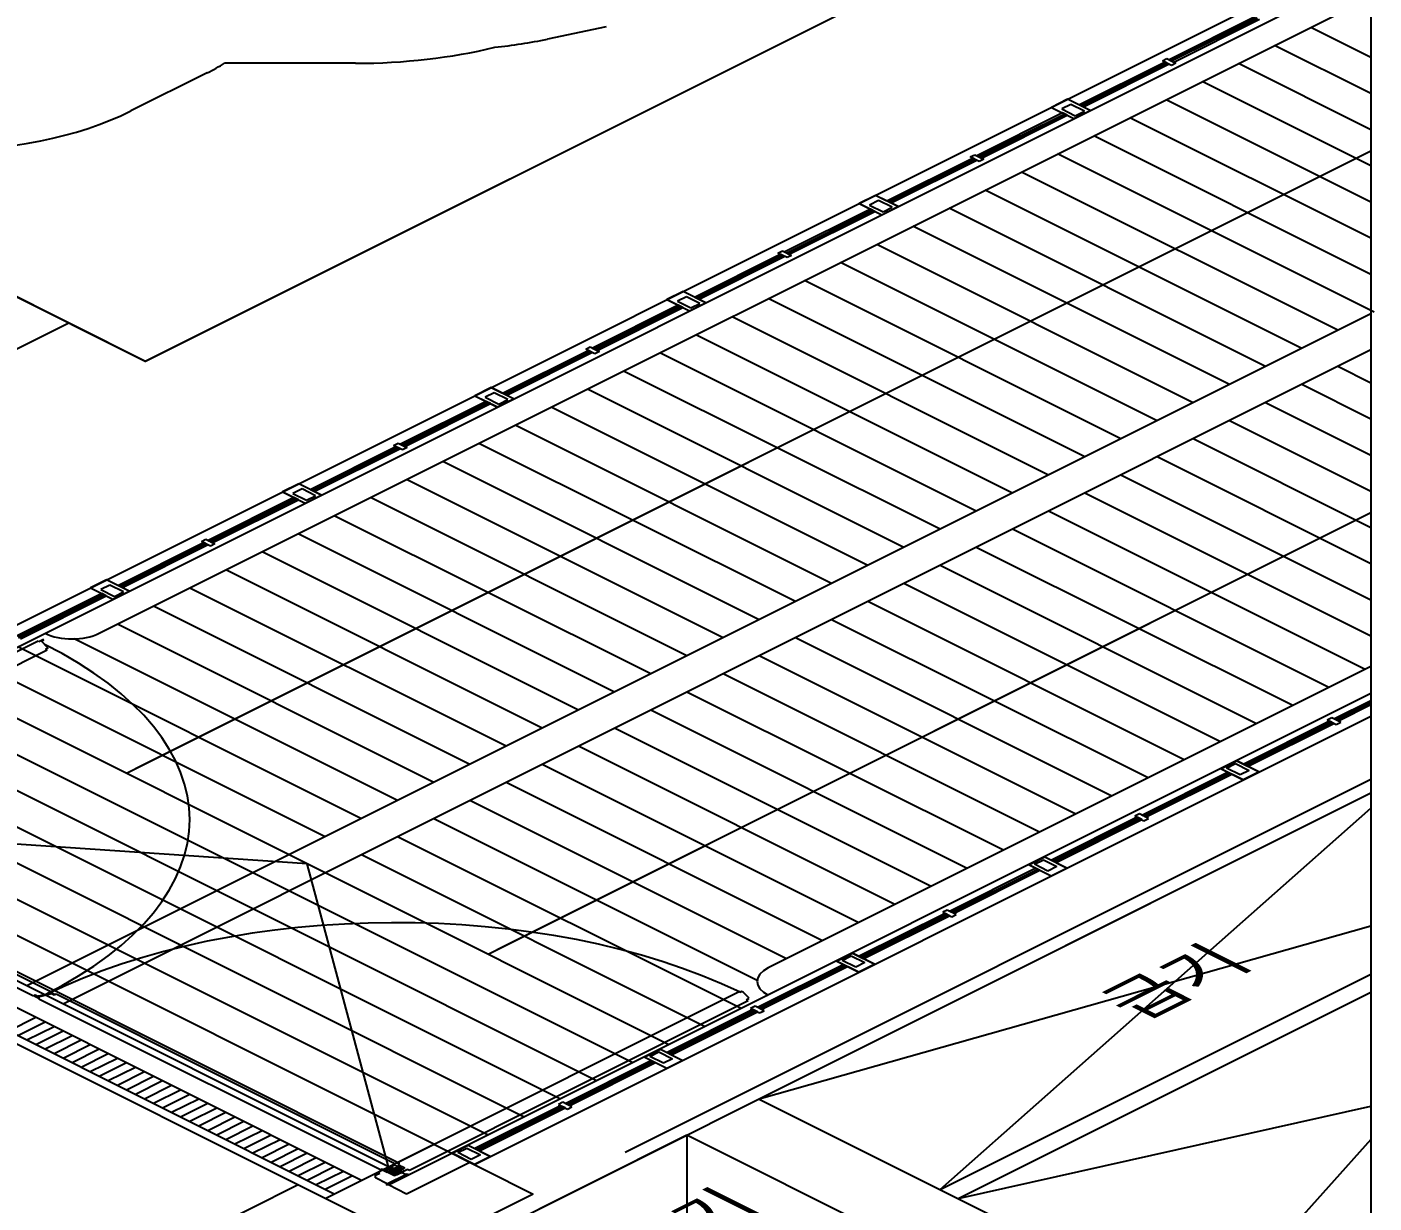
# Model space of a CAD drawing. Header units: millimetres. Extents: x 29838256 to 30236675, y -914750 to -833241.
# Drawn here: x 29969339 to 29979876, y -849121 to -839924 of the extents above; entities that cross this region are included whole.
import ezdxf
from ezdxf.enums import TextEntityAlignment as Align

# ---------------------------------------------------------------- set-up
doc = ezdxf.new("R2010")
doc.units = ezdxf.units.MM
doc.header["$LTSCALE"] = 600
doc.header["$MEASUREMENT"] = 0
doc.linetypes.add('CENTER', pattern=[2, 1.25, -0.25, 0.25, -0.25])
doc.linetypes.add('HIDDEN', pattern=[2, 1, -1])
doc.layers.add('e-plan', color=9, linetype='CONTINUOUS')
doc.layers.add('e-text-box', color=7, linetype='CONTINUOUS')
doc.styles.add('돋움', font='Dotum.TTF')

msp = doc.modelspace()

# ---------------------------------------------------------------- linework, layer by layer
at = {"layer": 'e-plan', "extrusion": (0, -0.866025, 0.5)}
for p, q in [((29979851.8, -837746.7, 36788.8), (29970263.9, -842540.6, 28485.4)), ((29979851.8, -837746.7, 36788.8), (29970266.2, -842539.4, 28487.5)), ((29970263.9, -842540.6, 28485.4), (29962370.1, -838593.7, 35321.7)), ((29970266.2, -842539.4, 28487.5), (29962372.4, -838592.5, 35323.8)), ((29966828.1, -845814.6, 22814.7), (29979851.8, -839302.8, 34093.5)), ((29967004.9, -845903.1, 22661.5), (29979851.8, -839479.6, 33787.3)), ((29969904.6, -844665.4, 24805.2), (29979851.8, -839691.8, 33419.8)), ((29978944.1, -839845.1, 33154.3), (29978273.7, -840180.3, 32573.7)), ((29973869.8, -839923.9, 33017.7), (29973409.6, -840019.2, 32852.7)), ((29978960, -839853, 33140.5), (29978289.6, -840188.2, 32559.9)), ((29978293.1, -840190, 32556.8), (29978963.5, -839854.8, 33137.4)), ((29978309, -840198, 32543.1), (29978979.4, -839862.8, 33123.6)), ((29979851.8, -840162.2, 32604.9), (29979381.4, -839927, 33012.4)), ((29979851.8, -840445.1, 32115), (29979098.5, -840068.4, 32767.4)), ((29971910.1, -840207.8, 32526), (29970884.6, -840207.8, 32525.9)), ((29977567.9, -840533.2, 31962.5), (29978238.3, -840198, 32543.1)), ((29977583.8, -840541.1, 31948.7), (29978254.2, -840205.9, 32529.3)), ((29978257.8, -840207.7, 32526.2), (29977587.4, -840542.9, 31945.6)), ((29978273.7, -840215.6, 32512.4), (29977603.3, -840550.8, 31931.9)), ((29978220.6, -840189.1, 32558.4), (29978256, -840171.4, 32589)), ((29978291.3, -840224.5, 32497.1), (29978220.6, -840189.1, 32558.4)), ((29978238.3, -840198, 32543.1), (29978273.7, -840215.6, 32512.4)), ((29978254.2, -840205.9, 32529.3), (29978257.8, -840207.7, 32526.2)), ((29978256, -840171.4, 32589), (29978326.7, -840206.8, 32527.7)), ((29978273.7, -840180.3, 32573.7), (29978309, -840198, 32543.1)), ((29978289.6, -840188.2, 32559.9), (29978293.1, -840190, 32556.8)), ((29978326.7, -840206.8, 32527.7), (29978291.3, -840224.5, 32497.1)), ((29979851.8, -840728, 31625), (29978815.6, -840209.9, 32522.4)), ((29970748.4, -840282.7, 32396.2), (29970152.2, -840580.8, 31879.9)), ((29979851.8, -841010.9, 31135), (29978532.7, -840351.3, 32277.4)), ((29977479.5, -840489, 32039), (29977352.2, -840552.6, 31928.8)), ((29977352.2, -840552.6, 31928.8), (29977529, -840641, 31775.7)), ((29977479.5, -840489.8, 32037.6), (29977353.9, -840552.6, 31928.8)), ((29977353.9, -840552.6, 31928.8), (29977529, -840640.2, 31777.1)), ((29977504.3, -840529.6, 31968.6), (29977433.5, -840565, 31907.4)), ((29977433.5, -840565, 31907.4), (29977539.6, -840618, 31815.5)), ((29977656.3, -840577.4, 31885.9), (29977479.5, -840489, 32039)), ((29977654.6, -840577.4, 31885.9), (29977479.5, -840489.8, 32037.6)), ((29977610.4, -840582.7, 31876.7), (29977504.3, -840529.6, 31968.6)), ((29977529, -840640.2, 31777.1), (29977654.6, -840577.4, 31885.9)), ((29977529, -840641, 31775.7), (29977656.3, -840577.4, 31885.9)), ((29977539.6, -840618, 31815.5), (29977610.4, -840582.7, 31876.7)), ((29977603.3, -840550.8, 31931.9), (29977567.9, -840533.2, 31962.5)), ((29977587.4, -840542.9, 31945.6), (29977583.8, -840541.1, 31948.7)), ((29979851.8, -841293.8, 30645), (29978249.8, -840492.8, 32032.4)), ((29977440.6, -840596.8, 31852.2), (29976770.2, -840932, 31271.7)), ((29977456.5, -840604.8, 31838.5), (29976786.1, -840940, 31257.9)), ((29976789.7, -840941.7, 31254.8), (29977460.1, -840606.5, 31835.4)), ((29976805.6, -840949.7, 31241), (29977476, -840614.5, 31821.6)), ((29977476, -840614.5, 31821.6), (29977440.6, -840596.8, 31852.2)), ((29977460.1, -840606.5, 31835.4), (29977456.5, -840604.8, 31838.5)), ((29979851.8, -841576.7, 30155.1), (29977966.9, -840634.2, 31787.4)), ((29979851.8, -841859.6, 29665.1), (29977684, -840775.7, 31542.4)), ((29979851.8, -840894.1, 31337.4), (29970116.7, -845761.6, 22906.5)), ((29979851.8, -840894.1, 31337.4), (29970187.4, -845726.2, 22967.8)), ((29976064.5, -841284.9, 30660.5), (29976734.9, -840949.7, 31241)), ((29976080.4, -841292.8, 30646.7), (29976750.8, -840957.6, 31227.3)), ((29976754.3, -840959.4, 31224.2), (29976083.9, -841294.6, 30643.6)), ((29976770.2, -840967.4, 31210.4), (29976099.8, -841302.6, 30629.8)), ((29976717.2, -840940.8, 31256.4), (29976752.5, -840923.2, 31287)), ((29976787.9, -840976.2, 31195.1), (29976717.2, -840940.8, 31256.4)), ((29976734.9, -840949.7, 31241), (29976770.2, -840967.4, 31210.4)), ((29976750.8, -840957.6, 31227.3), (29976754.3, -840959.4, 31224.2)), ((29976752.5, -840923.2, 31287), (29976823.3, -840958.5, 31225.7)), ((29976770.2, -840932, 31271.7), (29976805.6, -840949.7, 31241)), ((29976786.1, -840940, 31257.9), (29976789.7, -840941.7, 31254.8)), ((29976823.3, -840958.5, 31225.7), (29976787.9, -840976.2, 31195.1)), ((29979876.4, -842154.8, 29153.8), (29977401.1, -840917.1, 31297.4)), ((29979593.5, -842296.2, 28908.8), (29977118.2, -841058.6, 31052.5)), ((29979310.6, -842437.6, 28663.8), (29976835.4, -841200, 30807.5)), ((29975976.1, -841240.7, 30737), (29975848.8, -841304.3, 30626.8)), ((29975848.8, -841304.3, 30626.8), (29976025.6, -841392.7, 30473.7)), ((29975976.1, -841241.5, 30735.6), (29975850.5, -841304.3, 30626.8)), ((29975850.5, -841304.3, 30626.8), (29976025.6, -841391.9, 30475.1)), ((29976000.8, -841281.3, 30666.6), (29975930.1, -841316.7, 30605.3)), ((29975930.1, -841316.7, 30605.3), (29976036.2, -841369.7, 30513.5)), ((29976152.9, -841329.1, 30583.9), (29975976.1, -841240.7, 30737)), ((29976151.2, -841329.1, 30583.9), (29975976.1, -841241.5, 30735.6)), ((29976106.9, -841334.4, 30574.7), (29976000.8, -841281.3, 30666.6)), ((29976099.8, -841302.6, 30629.8), (29976064.5, -841284.9, 30660.5)), ((29976083.9, -841294.6, 30643.6), (29976080.4, -841292.8, 30646.7)), ((29975937.2, -841348.5, 30550.2), (29975266.8, -841683.7, 29969.6)), ((29975953.1, -841356.5, 30536.4), (29975282.7, -841691.7, 29955.9)), ((29975286.2, -841693.4, 29952.8), (29975956.6, -841358.2, 30533.4)), ((29975302.1, -841701.4, 29939), (29975972.5, -841366.2, 30519.6)), ((29975972.5, -841366.2, 30519.6), (29975937.2, -841348.5, 30550.2)), ((29975956.6, -841358.2, 30533.4), (29975953.1, -841356.5, 30536.4)), ((29976025.6, -841391.9, 30475.1), (29976151.2, -841329.1, 30583.9)), ((29976025.6, -841392.7, 30473.7), (29976152.9, -841329.1, 30583.9)), ((29976036.2, -841369.7, 30513.5), (29976106.9, -841334.4, 30574.7)), ((29979027.8, -842579.1, 28418.8), (29976552.5, -841341.5, 30562.5)), ((29978744.9, -842720.5, 28173.8), (29976269.6, -841482.9, 30317.5)), ((29978462, -842862, 27928.8), (29975986.7, -841624.3, 30072.5)), ((29974561, -842036.6, 29358.4), (29975231.4, -841701.4, 29939)), ((29974576.9, -842044.6, 29344.7), (29975247.3, -841709.4, 29925.2)), ((29975250.9, -841711.1, 29922.2), (29974580.5, -842046.3, 29341.6)), ((29975266.8, -841719.1, 29908.4), (29974596.4, -842054.3, 29327.8)), ((29975213.7, -841692.6, 29954.3), (29975249.1, -841674.9, 29985)), ((29975284.5, -841727.9, 29893.1), (29975213.7, -841692.6, 29954.3)), ((29975231.4, -841701.4, 29939), (29975266.8, -841719.1, 29908.4)), ((29975247.3, -841709.4, 29925.2), (29975250.9, -841711.1, 29922.2)), ((29975249.1, -841674.9, 29985), (29975319.8, -841710.2, 29923.7)), ((29975266.8, -841683.7, 29969.6), (29975302.1, -841701.4, 29939)), ((29975282.7, -841691.7, 29955.9), (29975286.2, -841693.4, 29952.8)), ((29975319.8, -841710.2, 29923.7), (29975284.5, -841727.9, 29893.1)), ((29978179.1, -843003.4, 27683.8), (29975703.8, -841765.8, 29827.5)), ((29977896.2, -843144.9, 27438.9), (29975420.9, -841907.2, 29582.5)), ((29974472.6, -841992.4, 29435), (29974345.3, -842056, 29324.8)), ((29974345.3, -842056, 29324.8), (29974522.1, -842144.4, 29171.6)), ((29974472.6, -841993.2, 29433.5), (29974347, -842056, 29324.8)), ((29974347, -842056, 29324.8), (29974522.1, -842143.6, 29173.1)), ((29974497.4, -842033.1, 29364.6), (29974426.7, -842068.4, 29303.3)), ((29974649.4, -842080.8, 29281.9), (29974472.6, -841992.4, 29435)), ((29974647.7, -842080.8, 29281.9), (29974472.6, -841993.2, 29433.5)), ((29974603.5, -842086.1, 29272.7), (29974497.4, -842033.1, 29364.6)), ((29974596.4, -842054.3, 29327.8), (29974561, -842036.6, 29358.4)), ((29974580.5, -842046.3, 29341.6), (29974576.9, -842044.6, 29344.7)), ((29977613.3, -843286.3, 27193.9), (29975138, -842048.7, 29337.5)), ((29979851.8, -842167.1, 29132.5), (29969338.8, -847423.6, 20027.9)), ((29974433.7, -842100.2, 29248.2), (29973763.3, -842435.4, 28667.6)), ((29974449.6, -842108.2, 29234.4), (29973779.3, -842443.4, 28653.8)), ((29973782.8, -842445.2, 28650.8), (29974453.2, -842110, 29231.4)), ((29973798.7, -842453.1, 28637), (29974469.1, -842117.9, 29217.6)), ((29974426.7, -842068.4, 29303.3), (29974532.7, -842121.5, 29211.5)), ((29974469.1, -842117.9, 29217.6), (29974433.7, -842100.2, 29248.2)), ((29974453.2, -842110, 29231.4), (29974449.6, -842108.2, 29234.4)), ((29974522.1, -842143.6, 29173.1), (29974647.7, -842080.8, 29281.9)), ((29974522.1, -842144.4, 29171.6), (29974649.4, -842080.8, 29281.9)), ((29974532.7, -842121.5, 29211.5), (29974603.5, -842086.1, 29272.7)), ((29969665.4, -842239, 29007.9), (29960301.7, -846920.8, 20898.7)), ((29977330.4, -843427.8, 26948.9), (29974855.1, -842190.1, 29092.5)), ((29977047.5, -843569.2, 26703.9), (29974572.2, -842331.6, 28847.5)), ((29979851.8, -842450, 28642.5), (29969621.7, -847565, 19782.9)), ((29973057.6, -842788.3, 28056.4), (29973728, -842453.1, 28637)), ((29973073.5, -842796.3, 28042.6), (29973743.9, -842461.1, 28623.2)), ((29973747.4, -842462.8, 28620.2), (29973077, -842798, 28039.6)), ((29973763.3, -842470.8, 28606.4), (29973093, -842806, 28025.8)), ((29973710.3, -842444.3, 28652.3), (29973745.7, -842426.6, 28682.9)), ((29973781, -842479.6, 28591.1), (29973710.3, -842444.3, 28652.3)), ((29973728, -842453.1, 28637), (29973763.3, -842470.8, 28606.4)), ((29973743.9, -842461.1, 28623.2), (29973747.4, -842462.8, 28620.2)), ((29973745.7, -842426.6, 28682.9), (29973816.4, -842462, 28621.7)), ((29973763.3, -842435.4, 28667.6), (29973798.7, -842453.1, 28637)), ((29973779.3, -842443.4, 28653.8), (29973782.8, -842445.2, 28650.8)), ((29973816.4, -842462, 28621.7), (29973781, -842479.6, 28591.1)), ((29976764.6, -843710.7, 26458.9), (29974289.3, -842473, 28602.6)), ((29979851.8, -842708.2, 28195.1), (29979593.5, -842579.1, 28418.8)), ((29976481.7, -843852.1, 26213.9), (29974006.5, -842614.5, 28357.6)), ((29972969.2, -842744.1, 28133), (29972841.9, -842807.8, 28022.7)), ((29972969.2, -842745, 28131.5), (29972843.6, -842807.8, 28022.7)), ((29972993.9, -842784.8, 28062.6), (29972923.2, -842820.1, 28001.3)), ((29973146, -842832.5, 27979.9), (29972969.2, -842744.1, 28133)), ((29973144.3, -842832.5, 27979.9), (29972969.2, -842745, 28131.5)), ((29973100, -842837.8, 27970.7), (29972993.9, -842784.8, 28062.6)), ((29973093, -842806, 28025.8), (29973057.6, -842788.3, 28056.4)), ((29973077, -842798, 28039.6), (29973073.5, -842796.3, 28042.6)), ((29976198.9, -843993.5, 25968.9), (29973723.6, -842755.9, 28112.6)), ((29979851.8, -842991.1, 27705.2), (29979310.6, -842720.5, 28173.8)), ((29972930.3, -842852, 27946.2), (29972259.9, -843187.2, 27365.6)), ((29972946.2, -842859.9, 27932.4), (29972275.8, -843195.1, 27351.8)), ((29972279.4, -843196.9, 27348.8), (29972949.7, -842861.7, 27929.3)), ((29972295.3, -843204.8, 27335), (29972965.7, -842869.6, 27915.6)), ((29972841.9, -842807.8, 28022.7), (29973018.7, -842896.2, 27869.6)), ((29972843.6, -842807.8, 28022.7), (29973018.7, -842895.3, 27871.1)), ((29972923.2, -842820.1, 28001.3), (29973029.3, -842873.2, 27909.4)), ((29972965.7, -842869.6, 27915.6), (29972930.3, -842852, 27946.2)), ((29972949.7, -842861.7, 27929.3), (29972946.2, -842859.9, 27932.4)), ((29973018.7, -842895.3, 27871.1), (29973144.3, -842832.5, 27979.9)), ((29973018.7, -842896.2, 27869.6), (29973146, -842832.5, 27979.9)), ((29973029.3, -842873.2, 27909.4), (29973100, -842837.8, 27970.7)), ((29975916, -844135, 25723.9), (29973440.7, -842897.3, 27867.6)), ((29979851.8, -843274, 27215.2), (29979027.8, -842862, 27928.8)), ((29979851.8, -843556.9, 26725.2), (29978744.9, -843003.4, 27683.8)), ((29975633.1, -844276.4, 25478.9), (29973157.8, -843038.8, 27622.6)), ((29971554.2, -843540, 26754.4), (29972224.5, -843204.8, 27335)), ((29971570.1, -843548, 26740.6), (29972240.5, -843212.8, 27321.2)), ((29972244, -843214.6, 27318.1), (29971573.6, -843549.8, 26737.6)), ((29972259.9, -843222.5, 27304.4), (29971589.5, -843557.7, 26723.8)), ((29972206.9, -843196, 27350.3), (29972242.2, -843178.3, 27380.9)), ((29972277.6, -843231.4, 27289), (29972206.9, -843196, 27350.3)), ((29972224.5, -843204.8, 27335), (29972259.9, -843222.5, 27304.4)), ((29972240.5, -843212.8, 27321.2), (29972244, -843214.6, 27318.1)), ((29972242.2, -843178.3, 27380.9), (29972312.9, -843213.7, 27319.7)), ((29972259.9, -843187.2, 27365.6), (29972295.3, -843204.8, 27335)), ((29972275.8, -843195.1, 27351.8), (29972279.4, -843196.9, 27348.8)), ((29972312.9, -843213.7, 27319.7), (29972277.6, -843231.4, 27289)), ((29975350.2, -844417.9, 25233.9), (29972874.9, -843180.2, 27377.6)), ((29979851.8, -843839.8, 26235.2), (29978462, -843144.9, 27438.9)), ((29975067.3, -844559.3, 24989), (29972592, -843321.7, 27132.6)), ((29979851.8, -844122.7, 25745.2), (29978179.1, -843286.3, 27193.9)), ((29979851.8, -844405.6, 25255.3), (29977896.2, -843427.8, 26948.9)), ((29971465.7, -843495.8, 26831), (29971338.4, -843559.5, 26720.7)), ((29971465.7, -843496.7, 26829.5), (29971340.1, -843559.5, 26720.7)), ((29971490.5, -843536.5, 26760.5), (29971419.8, -843571.9, 26699.3)), ((29971642.6, -843584.2, 26677.8), (29971465.7, -843495.8, 26831)), ((29971640.9, -843584.2, 26677.8), (29971465.7, -843496.7, 26829.5)), ((29971596.6, -843589.5, 26668.7), (29971490.5, -843536.5, 26760.5)), ((29974784.4, -844700.8, 24744), (29972309.1, -843463.1, 26887.6)), ((29971426.9, -843603.7, 26644.2), (29970756.5, -843938.9, 26063.6)), ((29971442.8, -843611.6, 26630.4), (29970772.4, -843946.8, 26049.8)), ((29970775.9, -843948.6, 26046.7), (29971446.3, -843613.4, 26627.3)), ((29970791.8, -843956.6, 26033), (29971462.2, -843621.4, 26613.5)), ((29971338.4, -843559.5, 26720.7), (29971515.3, -843647.9, 26567.6)), ((29971340.1, -843559.5, 26720.7), (29971515.3, -843647, 26569.1)), ((29971419.8, -843571.9, 26699.3), (29971525.9, -843624.9, 26607.4)), ((29971462.2, -843621.4, 26613.5), (29971426.9, -843603.7, 26644.2)), ((29971446.3, -843613.4, 26627.3), (29971442.8, -843611.6, 26630.4)), ((29971515.3, -843647, 26569.1), (29971640.9, -843584.2, 26677.8)), ((29971515.3, -843647.9, 26567.6), (29971642.6, -843584.2, 26677.8)), ((29971525.9, -843624.9, 26607.4), (29971596.6, -843589.5, 26668.7)), ((29971589.5, -843557.7, 26723.8), (29971554.2, -843540, 26754.4)), ((29971573.6, -843549.8, 26737.6), (29971570.1, -843548, 26740.6)), ((29974501.5, -844842.2, 24499), (29972026.2, -843604.6, 26642.6)), ((29979851.8, -844688.5, 24765.3), (29977613.3, -843569.2, 26703.9)), ((29974218.6, -844983.7, 24254), (29971743.3, -843746, 26397.6)), ((29979851.8, -843723, 26437.6), (29972945.6, -847176.1, 20456.6)), ((29979851.8, -843723, 26437.6), (29973016.3, -847140.7, 20517.9)), ((29979805.7, -844948.3, 24315.2), (29977330.4, -843710.7, 26458.9)), ((29979522.8, -845089.7, 24070.2), (29977047.5, -843852.1, 26213.9)), ((29970050.7, -844291.8, 25452.4), (29970721.1, -843956.6, 26033)), ((29970703.4, -843947.7, 26048.3), (29970738.8, -843930, 26078.9)), ((29970774.1, -843983.1, 25987), (29970703.4, -843947.7, 26048.3)), ((29970721.1, -843956.6, 26033), (29970756.5, -843974.2, 26002.3)), ((29970738.8, -843930, 26078.9), (29970809.5, -843965.4, 26017.7)), ((29970756.5, -843938.9, 26063.6), (29970791.8, -843956.6, 26033)), ((29970772.4, -843946.8, 26049.8), (29970775.9, -843948.6, 26046.7)), ((29973935.7, -845125.1, 24009), (29971460.4, -843887.5, 26152.7)), ((29970066.6, -844299.7, 25438.6), (29970737, -843964.5, 26019.2)), ((29970740.5, -843966.3, 26016.1), (29970070.2, -844301.5, 25435.5)), ((29970756.5, -843974.2, 26002.3), (29970086.1, -844309.4, 25421.8)), ((29970737, -843964.5, 26019.2), (29970740.5, -843966.3, 26016.1)), ((29970809.5, -843965.4, 26017.7), (29970774.1, -843983.1, 25987)), ((29973652.8, -845266.5, 23764), (29971177.6, -844028.9, 25907.7)), ((29979239.9, -845231.2, 23825.3), (29976764.6, -843993.5, 25968.9)), ((29973370, -845408, 23519), (29970894.7, -844170.3, 25662.7)), ((29978957, -845372.6, 23580.3), (29976481.7, -844135, 25723.9)), ((29969962.3, -844247.6, 25528.9), (29969835, -844311.2, 25418.7)), ((29969962.3, -844248.4, 25527.5), (29969836.7, -844311.2, 25418.7)), ((29970139.1, -844336, 25375.8), (29969962.3, -844247.6, 25528.9)), ((29970137.4, -844336, 25375.8), (29969962.3, -844248.4, 25527.5)), ((29969923.4, -844355.4, 25342.1), (29969253, -844690.6, 24761.6)), ((29969939.3, -844363.4, 25328.4), (29969268.9, -844698.6, 24747.8)), ((29969272.5, -844700.3, 24744.7), (29969942.9, -844365.1, 25325.3)), ((29969288.4, -844708.3, 24730.9), (29969958.8, -844373.1, 25311.5)), ((29969835, -844311.2, 25418.7), (29970011.8, -844399.6, 25265.6)), ((29969836.7, -844311.2, 25418.7), (29970011.8, -844398.8, 25267.1)), ((29969987.1, -844288.2, 25458.5), (29969916.3, -844323.6, 25397.3)), ((29969916.3, -844323.6, 25397.3), (29970022.4, -844376.6, 25305.4)), ((29969958.8, -844373.1, 25311.5), (29969923.4, -844355.4, 25342.1)), ((29969942.9, -844365.1, 25325.3), (29969939.3, -844363.4, 25328.4)), ((29970093.1, -844341.3, 25366.6), (29969987.1, -844288.2, 25458.5)), ((29970011.8, -844398.8, 25267.1), (29970137.4, -844336, 25375.8)), ((29970011.8, -844399.6, 25265.6), (29970139.1, -844336, 25375.8)), ((29970022.4, -844376.6, 25305.4), (29970093.1, -844341.3, 25366.6)), ((29970086.1, -844309.4, 25421.8), (29970050.7, -844291.8, 25452.4)), ((29970070.2, -844301.5, 25435.5), (29970066.6, -844299.7, 25438.6)), ((29973087.1, -845549.4, 23274), (29970611.8, -844311.8, 25417.7)), ((29978674.1, -845514.1, 23335.3), (29976198.9, -844276.4, 25478.9)), ((29972804.2, -845690.9, 23029), (29970328.9, -844453.2, 25172.7)), ((29978391.2, -845655.5, 23090.3), (29975916, -844417.9, 25233.9)), ((29978108.4, -845797, 22845.3), (29975633.1, -844559.3, 24989)), ((29972521.3, -845832.3, 22784), (29970046, -844594.7, 24927.7)), ((29969425.4, -844728.2, 24696.5), (29966743.3, -846069.2, 22373.7)), ((29966857.1, -846115.6, 22293.5), (29969496.8, -844795.7, 24579.5)), ((29971955.5, -846115.2, 22294.1), (29969268.1, -844771.5, 24621.5)), ((29969431.6, -844731.3, 24691.1), (29969425.4, -844728.2, 24696.5)), ((29969467.8, -844713.2, 24722.5), (29969431.6, -844731.3, 24691.1)), ((29969450.2, -844726.4, 24699.6), (29969472.2, -844715.4, 24718.7)), ((29969453.7, -844728.2, 24696.5), (29969450.2, -844726.4, 24699.6)), ((29969499.7, -844775.9, 24613.8), (29969453.7, -844728.2, 24696.5)), ((29969472.2, -844715.4, 24718.7), (29969467.8, -844713.2, 24722.5)), ((29969482.7, -844788.6, 24591.8), (29969503.9, -844778, 24610.1)), ((29969496.8, -844795.7, 24579.5), (29969482.7, -844788.6, 24591.8)), ((29969503.9, -844778, 24610.1), (29969499.7, -844775.9, 24613.8)), ((29972238.4, -845973.8, 22539.1), (29969709.1, -844709.1, 24729.5)), ((29977825.5, -845938.4, 22600.3), (29975350.2, -844700.8, 24744)), ((29977542.6, -846079.9, 22355.3), (29975067.3, -844842.2, 24499)), ((29971672.6, -846256.7, 22049.1), (29968985.2, -844912.9, 24376.5)), ((29977259.7, -846221.3, 22110.3), (29974784.4, -844983.7, 24254)), ((29979851.8, -844925.2, 24355.2), (29975138, -847282.1, 20272.9)), ((29974360.1, -847883.3, 19231.7), (29968702.3, -845054.4, 24131.5)), ((29974077.2, -848024.7, 18986.7), (29968419.4, -845195.8, 23886.5)), ((29979851.8, -845137.4, 23987.7), (29972662.7, -848731.9, 17761.8)), ((29976976.8, -846362.7, 21865.3), (29974501.5, -845125.1, 24009)), ((29979562.6, -845335.1, 23645.3), (29979851.8, -845190.4, 23895.8)), ((29979578.5, -845343, 23631.6), (29979851.8, -845206.4, 23868.3)), ((29979851.8, -845209.9, 23862.1), (29979582, -845344.8, 23628.5)), ((29972839.5, -848820.4, 17608.6), (29979851.8, -845314.2, 23681.4)), ((29976693.9, -846504.2, 21620.3), (29974218.6, -845266.5, 23764)), ((29979544.9, -845326.2, 23660.6), (29979509.5, -845343.9, 23630)), ((29979615.6, -845361.6, 23599.4), (29979544.9, -845326.2, 23660.6)), ((29979851.8, -845225.8, 23834.6), (29979597.9, -845352.7, 23614.7)), ((29973794.3, -848166.2, 18741.7), (29968136.5, -845337.3, 23641.5)), ((29976411, -846645.6, 21375.4), (29973935.7, -845408, 23519)), ((29979527.2, -845352.7, 23614.7), (29978856.8, -845687.9, 23034.1)), ((29979543.1, -845360.7, 23600.9), (29978872.7, -845695.9, 23020.4)), ((29978876.3, -845697.7, 23017.3), (29979546.7, -845362.5, 23597.9)), ((29978892.2, -845705.6, 23003.5), (29979562.6, -845370.4, 23584.1)), ((29979509.5, -845343.9, 23630), (29979580.3, -845379.3, 23568.8)), ((29979562.6, -845370.4, 23584.1), (29979527.2, -845352.7, 23614.7)), ((29979546.7, -845362.5, 23597.9), (29979543.1, -845360.7, 23600.9)), ((29979597.9, -845352.7, 23614.7), (29979562.6, -845335.1, 23645.3)), ((29979582, -845344.8, 23628.5), (29979578.5, -845343, 23631.6)), ((29979580.3, -845379.3, 23568.8), (29979615.6, -845361.6, 23599.4)), ((29973511.4, -848307.6, 18496.7), (29967853.6, -845478.7, 23396.5)), ((29973228.5, -848449.1, 18251.7), (29967570.7, -845620.2, 23151.5)), ((29976128.1, -846787.1, 21130.4), (29973652.8, -845549.4, 23274)), ((29975845.2, -846928.5, 20885.4), (29973370, -845690.9, 23029)), ((29978059.1, -846086.8, 22343.3), (29978729.5, -845751.6, 22923.9)), ((29978676.5, -845725.1, 22969.8), (29978803.8, -845661.4, 23080.1)), ((29978853.3, -845813.5, 22816.7), (29978676.5, -845725.1, 22969.8)), ((29978678.2, -845725.1, 22969.8), (29978803.8, -845662.3, 23078.6)), ((29978853.3, -845812.6, 22818.2), (29978678.2, -845725.1, 22969.8)), ((29978722.5, -845719.8, 22979), (29978793.2, -845684.4, 23040.3)), ((29978828.5, -845772.8, 22887.1), (29978722.5, -845719.8, 22979)), ((29978729.5, -845751.6, 22923.9), (29978764.9, -845769.3, 22893.3)), ((29978793.2, -845684.4, 23040.3), (29978899.3, -845737.4, 22948.4)), ((29978803.8, -845661.4, 23080.1), (29978980.6, -845749.8, 22927)), ((29978803.8, -845662.3, 23078.6), (29978978.9, -845749.8, 22927)), ((29978899.3, -845737.4, 22948.4), (29978828.5, -845772.8, 22887.1)), ((29978978.9, -845749.8, 22927), (29978853.3, -845812.6, 22818.2)), ((29978980.6, -845749.8, 22927), (29978853.3, -845813.5, 22816.7)), ((29978856.8, -845687.9, 23034.1), (29978892.2, -845705.6, 23003.5)), ((29978872.7, -845695.9, 23020.4), (29978876.3, -845697.7, 23017.3)), ((29972945.6, -848590.5, 18006.7), (29967287.8, -845761.6, 22906.5)), ((29975562.3, -847070, 20640.4), (29973087.1, -845832.3, 22784)), ((29979851.8, -845809.3, 22824), (29974018.8, -848725.8, 17772.5)), ((29978075.1, -846094.7, 22329.5), (29978745.4, -845759.5, 22910.1)), ((29978749, -845761.3, 22907), (29978078.6, -846096.5, 22326.5)), ((29978764.9, -845769.3, 22893.3), (29978094.5, -846104.5, 22312.7)), ((29978745.4, -845759.5, 22910.1), (29978749, -845761.3, 22907)), ((29979851.8, -845915.4, 22640.2), (29971531.2, -850075.7, 15434.4)), ((29979851.8, -845915.4, 22640.2), (29975067.3, -848307.6, 18496.7)), ((29972521.3, -848661.2, 17884.2), (29967146.4, -845973.8, 22539.1)), ((29972521.3, -848661.2, 17884.3), (29967146.4, -845973.8, 22539.1)), ((29975279.5, -847211.4, 20395.4), (29972804.2, -845973.8, 22539.1)), ((29976481.7, -849014.8, 17271.8), (29979851.8, -846033.6, 22435.4)), ((29972167.7, -848838, 17578), (29966792.8, -846150.6, 22232.8)), ((29971531.2, -846468.8, 21681.6), (29966792.8, -846150.6, 22232.8)), ((29966842.3, -846125.8, 22275.7), (29969524.4, -847466.9, 19952.9)), ((29972238.4, -848802.7, 17639.3), (29966863.5, -846115.2, 22294.1)), ((29975050.6, -847379.9, 20103.6), (29972521.3, -846115.2, 22294.1)), ((29978023.8, -846104.5, 22312.7), (29977353.4, -846439.7, 21732.1)), ((29978039.7, -846112.4, 22298.9), (29977369.3, -846447.6, 21718.3)), ((29977372.8, -846449.4, 21715.3), (29978043.2, -846114.2, 22295.9)), ((29977388.8, -846457.3, 21701.5), (29978059.1, -846122.1, 22282.1)), ((29978041.5, -846077.9, 22358.6), (29978006.1, -846095.6, 22328)), ((29978006.1, -846095.6, 22328), (29978076.8, -846131, 22266.8)), ((29978059.1, -846122.1, 22282.1), (29978023.8, -846104.5, 22312.7)), ((29978043.2, -846114.2, 22295.9), (29978039.7, -846112.4, 22298.9)), ((29978112.2, -846113.3, 22297.4), (29978041.5, -846077.9, 22358.6)), ((29978094.5, -846104.5, 22312.7), (29978059.1, -846086.8, 22343.3)), ((29978078.6, -846096.5, 22326.5), (29978075.1, -846094.7, 22329.5)), ((29978076.8, -846131, 22266.8), (29978112.2, -846113.3, 22297.4)), ((29971672.6, -849085.6, 17149.3), (29965873.4, -846185.9, 22171.6)), ((29971955.5, -848944.1, 17394.3), (29966580.6, -846256.7, 22049.1)), ((29969389.3, -847502.6, 19891), (29966749.6, -846182.8, 22177.1)), ((29974925.8, -847600.4, 19721.7), (29972238.4, -846256.7, 22049.1)), ((29971743.3, -849050.2, 17210.5), (29966368.4, -846362.7, 21865.3)), ((29972167.7, -848838, 17578), (29971531.2, -846468.8, 21681.6)), ((29974643, -847741.8, 19476.7), (29971955.5, -846398.1, 21804.1)), ((29977173.1, -846476.8, 21667.8), (29977300.4, -846413.1, 21778.1)), ((29977349.9, -846565.2, 21514.7), (29977173.1, -846476.8, 21667.8)), ((29977174.7, -846476.8, 21667.8), (29977300.4, -846414, 21776.6)), ((29977349.9, -846564.3, 21516.2), (29977174.7, -846476.8, 21667.8)), ((29977219, -846471.5, 21677), (29977289.7, -846436.1, 21738.2)), ((29977325.1, -846524.5, 21585.1), (29977219, -846471.5, 21677)), ((29977289.7, -846436.1, 21738.2), (29977395.8, -846489.2, 21646.4)), ((29977300.4, -846413.1, 21778.1), (29977477.2, -846501.5, 21624.9)), ((29977300.4, -846414, 21776.6), (29977475.5, -846501.5, 21624.9)), ((29977395.8, -846489.2, 21646.4), (29977325.1, -846524.5, 21585.1)), ((29977353.4, -846439.7, 21732.1), (29977388.8, -846457.3, 21701.5)), ((29977369.3, -846447.6, 21718.3), (29977372.8, -846449.4, 21715.3)), ((29976555.7, -846838.5, 21041.3), (29977226.1, -846503.3, 21621.9)), ((29976571.6, -846846.5, 21027.5), (29977242, -846511.3, 21608.1)), ((29977245.5, -846513, 21605), (29976575.2, -846848.2, 21024.5)), ((29977261.5, -846521, 21591.3), (29976591.1, -846856.2, 21010.7)), ((29977226.1, -846503.3, 21621.9), (29977261.5, -846521, 21591.3)), ((29977242, -846511.3, 21608.1), (29977245.5, -846513, 21605)), ((29977475.5, -846501.5, 21624.9), (29977349.9, -846564.3, 21516.2)), ((29977477.2, -846501.5, 21624.9), (29977349.9, -846565.2, 21514.7)), ((29976520.3, -846856.2, 21010.7), (29975850, -847191.4, 20430.1)), ((29976536.3, -846864.1, 20996.9), (29975865.9, -847199.3, 20416.3)), ((29975869.4, -847201.1, 20413.3), (29976539.8, -846865.9, 20993.8)), ((29975885.3, -847209.1, 20399.5), (29976555.7, -846873.9, 20980.1)), ((29976538, -846829.7, 21056.6), (29976502.7, -846847.3, 21026)), ((29976502.7, -846847.3, 21026), (29976573.4, -846882.7, 20964.7)), ((29976555.7, -846873.9, 20980.1), (29976520.3, -846856.2, 21010.7)), ((29976539.8, -846865.9, 20993.8), (29976536.3, -846864.1, 20996.9)), ((29976608.7, -846865, 20995.4), (29976538, -846829.7, 21056.6)), ((29976591.1, -846856.2, 21010.7), (29976555.7, -846838.5, 21041.3)), ((29976575.2, -846848.2, 21024.5), (29976571.6, -846846.5, 21027.5)), ((29976573.4, -846882.7, 20964.7), (29976608.7, -846865, 20995.4)), ((29979851.8, -846955.5, 20838.7), (29975067.3, -848307.6, 18496.7)), ((29975669.6, -847228.5, 20365.8), (29975796.9, -847164.9, 20476)), ((29975671.3, -847228.5, 20365.8), (29975796.9, -847165.7, 20474.6)), ((29975715.6, -847223.2, 20375), (29975786.3, -847187.8, 20436.2)), ((29975821.7, -847276.2, 20283.1), (29975715.6, -847223.2, 20375)), ((29975786.3, -847187.8, 20436.2), (29975892.4, -847240.9, 20344.4)), ((29975796.9, -847164.9, 20476), (29975973.7, -847253.3, 20322.9)), ((29975796.9, -847165.7, 20474.6), (29975972, -847253.3, 20322.9)), ((29975850, -847191.4, 20430.1), (29975885.3, -847209.1, 20399.5)), ((29975865.9, -847199.3, 20416.3), (29975869.4, -847201.1, 20413.3)), ((29975052.3, -847590.2, 19739.3), (29975722.7, -847255, 20319.9)), ((29975068.2, -847598.2, 19725.5), (29975738.6, -847263, 20306.1)), ((29975742.1, -847264.8, 20303), (29975071.7, -847599.9, 19722.4)), ((29975758, -847272.7, 20289.2), (29975087.6, -847607.9, 19708.7)), ((29975846.4, -847316.9, 20212.7), (29975669.6, -847228.5, 20365.8)), ((29975846.4, -847316.1, 20214.1), (29975671.3, -847228.5, 20365.8)), ((29975722.7, -847255, 20319.9), (29975758, -847272.7, 20289.2)), ((29975738.6, -847263, 20306.1), (29975742.1, -847264.8, 20303)), ((29975892.4, -847240.9, 20344.4), (29975821.7, -847276.2, 20283.1)), ((29975972, -847253.3, 20322.9), (29975846.4, -847316.1, 20214.1)), ((29975973.7, -847253.3, 20322.9), (29975846.4, -847316.9, 20212.7)), ((29976481.7, -849014.8, 17271.8), (29979851.8, -847329.8, 20190.3)), ((29969403.5, -847495.5, 19903.3), (29969389.3, -847502.6, 19891)), ((29969406.1, -847500.4, 19894.9), (29969401.7, -847502.6, 19891)), ((29969401.7, -847502.6, 19891), (29969438, -847520.7, 19859.6)), ((29969424.7, -847506.2, 19884.9), (29969403.5, -847495.5, 19903.3)), ((29969428.2, -847511.5, 19875.7), (29969406.1, -847500.4, 19894.9)), ((29969428.9, -847504, 19888.6), (29969424.7, -847506.2, 19884.9)), ((29969436, -847507.6, 19882.4), (29969428.2, -847511.5, 19875.7)), ((29969524.4, -847481, 19928.4), (29969428.9, -847504, 19888.6)), ((29969438, -847520.7, 19859.6), (29969431.8, -847523.8, 19854.3)), ((29969431.8, -847523.8, 19854.3), (29972103.3, -848859.6, 17540.7)), ((29969531.5, -847484.6, 19922.3), (29969436, -847507.6, 19882.4)), ((29969524.4, -847466.9, 19952.9), (29969518.2, -847470, 19947.5)), ((29969518.2, -847470, 19947.5), (29969554.4, -847488.1, 19916.1)), ((29969528, -847479.3, 19931.4), (29969524.4, -847481, 19928.4)), ((29969550, -847490.3, 19912.3), (29969528, -847479.3, 19931.4)), ((29969552.7, -847495.2, 19903.9), (29969531.5, -847484.6, 19922.3)), ((29969554.4, -847488.1, 19916.1), (29969550, -847490.3, 19912.3)), ((29969566.9, -847488.1, 19916.1), (29969552.7, -847495.2, 19903.9)), ((29972217.2, -848813.3, 17620.9), (29969566.9, -847488.1, 19916.1)), ((29974909.2, -847470.1, 19947.4), (29972237.7, -848805.9, 17633.7)), ((29972330.3, -848862.8, 17535.1), (29974980.7, -847537.6, 19830.4)), ((29974915.4, -847473.2, 19942), (29974909.2, -847470.1, 19947.4)), ((29974929.6, -847466.1, 19954.3), (29974915.4, -847473.2, 19942)), ((29974941.8, -847472.2, 19943.7), (29974929.6, -847466.1, 19954.3)), ((29974987.7, -847519.9, 19861), (29974941.8, -847472.2, 19943.7)), ((29974966.5, -847530.5, 19842.6), (29974987.7, -847519.9, 19861)), ((29974980.7, -847537.6, 19830.4), (29974966.5, -847530.5, 19842.6)), ((29976623.2, -849085.6, 17149.3), (29979851.8, -847471.2, 19945.4)), ((29975016.9, -847607.9, 19708.7), (29974346.5, -847943.1, 19128.1)), ((29975032.8, -847615.9, 19694.9), (29974362.4, -847951.1, 19114.3)), ((29974366, -847952.8, 19111.2), (29975036.3, -847617.6, 19691.8)), ((29974381.9, -847960.8, 19097.5), (29975052.3, -847625.6, 19678)), ((29975034.6, -847581.4, 19754.6), (29974999.2, -847599.1, 19724)), ((29974999.2, -847599.1, 19724), (29975069.9, -847634.4, 19662.7)), ((29975052.3, -847625.6, 19678), (29975016.9, -847607.9, 19708.7)), ((29975036.3, -847617.6, 19691.8), (29975032.8, -847615.9, 19694.9)), ((29975105.3, -847616.7, 19693.3), (29975034.6, -847581.4, 19754.6)), ((29975087.6, -847607.9, 19708.7), (29975052.3, -847590.2, 19739.3)), ((29975071.7, -847599.9, 19722.4), (29975068.2, -847598.2, 19725.5)), ((29975069.9, -847634.4, 19662.7), (29975105.3, -847616.7, 19693.3)), ((29969409.5, -847671.1, 19599.2), (29969197.3, -847777.2, 19415.4)), ((29969480.2, -847706.5, 19537.9), (29969268, -847812.6, 19354.2)), ((29969550.9, -847741.8, 19476.7), (29969338.8, -847847.9, 19292.9)), ((29969621.7, -847777.2, 19415.4), (29969409.5, -847883.3, 19231.7)), ((29969692.4, -847812.6, 19354.2), (29969480.2, -847918.6, 19170.4)), ((29969763.1, -847847.9, 19292.9), (29969550.9, -847954, 19109.2)), ((29969833.8, -847883.3, 19231.7), (29969621.7, -847989.4, 19048)), ((29969904.6, -847918.6, 19170.4), (29969692.4, -848024.7, 18986.7)), ((29969975.3, -847954, 19109.2), (29969763.1, -848060.1, 18925.5)), ((29974166.2, -847980.2, 19063.8), (29974293.5, -847916.6, 19174)), ((29974167.9, -847980.2, 19063.8), (29974293.5, -847917.4, 19172.5)), ((29974212.1, -847974.9, 19073), (29974282.9, -847939.6, 19134.2)), ((29974282.9, -847939.6, 19134.2), (29974388.9, -847992.6, 19042.3)), ((29974293.5, -847916.6, 19174), (29974470.3, -848005, 19020.9)), ((29974293.5, -847917.4, 19172.5), (29974468.6, -848005, 19020.9)), ((29974346.5, -847943.1, 19128.1), (29974381.9, -847960.8, 19097.5)), ((29974362.4, -847951.1, 19114.3), (29974366, -847952.8, 19111.2)), ((29970046, -847989.4, 19048), (29969833.8, -848095.4, 18864.2)), ((29970116.7, -848024.7, 18986.7), (29969904.6, -848130.8, 18803)), ((29970187.4, -848060.1, 18925.5), (29969975.3, -848166.2, 18741.7)), ((29973548.8, -848341.9, 18437.3), (29974219.2, -848006.7, 19017.8)), ((29973564.7, -848349.9, 18423.5), (29974235.1, -848014.7, 19004.1)), ((29974238.7, -848016.5, 19001), (29973568.3, -848351.7, 18420.4)), ((29974254.6, -848024.4, 18987.2), (29973584.2, -848359.6, 18406.6)), ((29974343, -848068.6, 18910.7), (29974166.2, -847980.2, 19063.8)), ((29974343, -848067.8, 18912.1), (29974167.9, -847980.2, 19063.8)), ((29974318.2, -848028, 18981.1), (29974212.1, -847974.9, 19073)), ((29974219.2, -848006.7, 19017.8), (29974254.6, -848024.4, 18987.2)), ((29974235.1, -848014.7, 19004.1), (29974238.7, -848016.5, 19001)), ((29974388.9, -847992.6, 19042.3), (29974318.2, -848028, 18981.1)), ((29974468.6, -848005, 19020.9), (29974343, -848067.8, 18912.1)), ((29974470.3, -848005, 19020.9), (29974343, -848068.6, 18910.7)), ((29970258.2, -848095.4, 18864.2), (29970046, -848201.5, 18680.5)), ((29970328.9, -848130.8, 18803), (29970116.7, -848236.9, 18619.2)), ((29970399.6, -848166.2, 18741.7), (29970187.4, -848272.3, 18558)), ((29970470.3, -848201.5, 18680.5), (29970258.2, -848307.6, 18496.7)), ((29970541.1, -848236.9, 18619.2), (29970328.9, -848343, 18435.5)), ((29970611.8, -848272.3, 18558), (29970399.6, -848378.3, 18374.2)), ((29970682.5, -848307.6, 18496.7), (29970470.3, -848413.7, 18313)), ((29970753.2, -848343, 18435.5), (29970541.1, -848449.1, 18251.7)), ((29970823.9, -848378.3, 18374.2), (29970611.8, -848484.4, 18190.5)), ((29973513.5, -848359.6, 18406.6), (29972843.1, -848694.8, 17826.1)), ((29973529.4, -848367.6, 18392.9), (29972859, -848702.8, 17812.3)), ((29972862.5, -848704.5, 17809.2), (29973532.9, -848369.3, 18389.8)), ((29972878.4, -848712.5, 17795.4), (29973548.8, -848377.3, 18376)), ((29973531.1, -848333.1, 18452.6), (29973495.8, -848350.8, 18422)), ((29973495.8, -848350.8, 18422), (29973566.5, -848386.1, 18360.7)), ((29973548.8, -848377.3, 18376), (29973513.5, -848359.6, 18406.6)), ((29973532.9, -848369.3, 18389.8), (29973529.4, -848367.6, 18392.9)), ((29973601.9, -848368.5, 18391.3), (29973531.1, -848333.1, 18452.6)), ((29973584.2, -848359.6, 18406.6), (29973548.8, -848341.9, 18437.3)), ((29973568.3, -848351.7, 18420.4), (29973564.7, -848349.9, 18423.5)), ((29973566.5, -848386.1, 18360.7), (29973601.9, -848368.5, 18391.3)), ((29975067.3, -848307.6, 18496.7), (29979841.1, -850694.5, 14362.5)), ((29976623.2, -849085.6, 17149.3), (29979851.8, -848363.6, 18399.8)), ((29970894.7, -848413.7, 18313), (29970682.5, -848519.8, 18129.2)), ((29970965.4, -848449.1, 18251.7), (29970753.2, -848555.1, 18068)), ((29971036.1, -848484.4, 18190.5), (29970823.9, -848590.5, 18006.7)), ((29971106.8, -848519.8, 18129.2), (29970894.7, -848625.9, 17945.5)), ((29971177.6, -848555.1, 18068), (29970965.4, -848661.2, 17884.2)), ((29971248.3, -848590.5, 18006.7), (29971036.1, -848696.6, 17823)), ((29974501.5, -848590.5, 18006.7), (29971531.2, -850075.7, 15434.4)), ((29974501.5, -848590.5, 18006.7), (29974501.5, -850004.9, 15556.9)), ((29979275.3, -850977.4, 13872.5), (29974501.5, -848590.5, 18006.7)), ((29971319, -848625.9, 17945.5), (29971106.8, -848731.9, 17761.8)), ((29971389.7, -848661.2, 17884.2), (29971177.6, -848767.3, 17700.5)), ((29971460.4, -848696.6, 17823), (29971248.3, -848802.7, 17639.3)), ((29971672.6, -849085.6, 17149.3), (29972521.3, -848661.2, 17884.2)), ((29972521.3, -848661.2, 17884.2), (29973299.2, -849050.2, 17210.5)), ((29972662.7, -848731.9, 17761.8), (29972790, -848668.3, 17872)), ((29972664.4, -848731.9, 17761.8), (29972790, -848669.1, 17870.5)), ((29972708.7, -848726.6, 17770.9), (29972779.4, -848691.3, 17832.2)), ((29972779.4, -848691.3, 17832.2), (29972885.5, -848744.3, 17740.3)), ((29972790, -848668.3, 17872), (29972966.8, -848756.7, 17718.9)), ((29972790, -848669.1, 17870.5), (29972965.1, -848756.7, 17718.9)), ((29972843.1, -848694.8, 17826.1), (29972878.4, -848712.5, 17795.4)), ((29979851.8, -848622.8, 17950.8), (29978568.1, -850058, 15465)), ((29971531.2, -848731.9, 17761.8), (29971319, -848838, 17578)), ((29971601.9, -848767.3, 17700.5), (29971389.7, -848873.4, 17516.8)), ((29971672.6, -848802.7, 17639.3), (29971460.4, -848908.8, 17455.5)), ((29972167.7, -848979.5, 17333), (29972662.7, -848731.9, 17761.8)), ((29972237.7, -848805.9, 17633.7), (29972251.8, -848812.9, 17621.5)), ((29972804.2, -848802.7, 17639.3), (29972309.1, -849050.2, 17210.5)), ((29972839.5, -848820.4, 17608.6), (29972662.7, -848731.9, 17761.8)), ((29972839.5, -848819.5, 17610.1), (29972664.4, -848731.9, 17761.8)), ((29972814.8, -848779.7, 17679.1), (29972708.7, -848726.6, 17770.9)), ((29972885.5, -848744.3, 17740.3), (29972814.8, -848779.7, 17679.1)), ((29972965.1, -848756.7, 17718.9), (29972839.5, -848819.5, 17610.1)), ((29972966.8, -848756.7, 17718.9), (29972839.5, -848820.4, 17608.6)), ((29972859, -848702.8, 17812.3), (29972862.5, -848704.5, 17809.2)), ((29971743.3, -848838, 17578), (29971531.2, -848944.1, 17394.3)), ((29971814.1, -848873.4, 17516.8), (29971601.9, -848979.5, 17333)), ((29971884.8, -848908.8, 17455.5), (29971672.6, -849014.8, 17271.8)), ((29972064.4, -848903.8, 17464.1), (29972099.8, -848886.1, 17494.7)), ((29972064.4, -848925, 17427.3), (29972064.4, -848903.8, 17464.1)), ((29972085.6, -848879, 17507), (29972121, -848861.4, 17537.6)), ((29972099.8, -848886.1, 17494.7), (29972085.6, -848879, 17507)), ((29972103.3, -848859.6, 17540.7), (29972117.5, -848852.5, 17552.9)), ((29972117.5, -848852.5, 17552.9), (29972128.1, -848857.8, 17543.7)), ((29972121, -848861.4, 17537.6), (29972121, -848861.4, 17537.6)), ((29972121, -848861.4, 17537.6), (29972156.4, -848879, 17507)), ((29972128.1, -848857.8, 17543.7), (29972217.2, -848813.3, 17620.9)), ((29972212.9, -848825.3, 17600.1), (29972142.2, -848860.7, 17538.8)), ((29972188.9, -848848.6, 17559.6), (29972142.2, -848872, 17519.2)), ((29972142.2, -848860.7, 17538.8), (29972213.6, -848896.4, 17477)), ((29972212.9, -848907.3, 17458), (29972142.2, -848872, 17519.2)), ((29972149.3, -848974.5, 17341.6), (29972311.9, -848893.2, 17482.5)), ((29972156.4, -848879, 17507), (29972191.7, -848861.4, 17537.6)), ((29972322.6, -848898.5, 17473.3), (29972159.9, -848979.8, 17332.4)), ((29972203, -848841.6, 17571.9), (29972181.8, -848831, 17590.3)), ((29972188.9, -848848.6, 17559.6), (29972203, -848841.6, 17571.9)), ((29972191.7, -848861.4, 17537.6), (29972234.1, -848861.4, 17537.6)), ((29972284.4, -848861, 17538.2), (29972203, -848820.4, 17608.6)), ((29972273.8, -848855.7, 17547.4), (29972212.9, -848825.3, 17600.1)), ((29972259.6, -848884, 17498.4), (29972212.9, -848907.3, 17458)), ((29972213.6, -848896.4, 17477), (29972234.9, -848896.4, 17477)), ((29972234.1, -848861.4, 17537.6), (29972304.9, -848896.7, 17476.3)), ((29972234.9, -848896.4, 17477), (29972316.2, -848855.7, 17547.4)), ((29972251.8, -848812.9, 17621.5), (29972241.2, -848818.2, 17612.3)), ((29972241.2, -848818.2, 17612.3), (29972295, -848845.1, 17565.8)), ((29972252.5, -848887.5, 17492.3), (29972284.4, -848871.6, 17519.8)), ((29972295, -848845.1, 17565.8), (29972273.8, -848855.7, 17547.4)), ((29972284.4, -848871.6, 17519.8), (29972284.4, -848861, 17538.2)), ((29972311.9, -848893.2, 17482.5), (29972322.6, -848898.5, 17473.3)), ((29972316.2, -848855.7, 17547.4), (29972330.3, -848862.8, 17535.1)), ((29971460.4, -848979.5, 17333), (29969445.6, -849986.9, 15588.1)), ((29972156.4, -848971, 17347.7), (29972064.4, -848925, 17427.3)), ((29972159.9, -848979.8, 17332.4), (29972149.3, -848974.5, 17341.6)), ((29972309.1, -849050.2, 17210.5), (29972167.7, -848979.5, 17333)), ((29972450.6, -849474.5, 16475.6), (29971672.6, -849085.6, 17149.3)), ((29973299.2, -849050.2, 17210.5), (29972450.6, -849474.5, 16475.6))]:
    msp.add_line(p, q, dxfattribs=at)
at = {"layer": 'e-plan', "linetype": 'CENTER', "ltscale": 10, "extrusion": (0, -0.866025, 0.5)}
for p, q in [((29972179.2, -848888.8, 17490), (29972269.3, -848843.8, 17568)), ((29972269.3, -848888.8, 17490), (29972179.2, -848843.8, 17568))]:
    msp.add_line(p, q, dxfattribs=at)
at = {"layer": 'e-plan', "linetype": 'HIDDEN', "ltscale": 20, "extrusion": (0, -0.866025, 0.5)}
for radius in [40, 25]:
    msp.add_circle((29972224.2, -409252.6, 743904.3), radius, dxfattribs=at)
at = {"layer": 'e-plan', "linetype": 'Continuous', "extrusion": (0, -0.866025, 0.5)}
for radius in [20, 18]:
    msp.add_circle((29972224.2, -409252.6, 743904.3), radius, dxfattribs=at)
at = {"layer": 'e-plan', "extrusion": (0, -0.866025, 0.5)}
for centre, radius, start, end in [((29972500, -389362.6, 743904.3), 2376.7, 282.10208, 292.50119), ((29971910.1, -389434.2, 743904.3), 2501.4, 270.00119, 295.78824), ((29969238.9, -390576, 743904.3), 2134.7, 315.00119, 320.43689), ((29968642.8, -391172.2, 743904.3), 2134.7, 225.00119, 315.00119), ((29969692.4, -400638.6, 743904.3), 300, 225, 315), ((29966736.2, -403764.5, 743904.3), 3875.6, 315, 45), ((29972224.2, -409252.6, 743904.3), 3875.6, 45.99441, 135), ((29975350.2, -406296.4, 743904.3), 300, 135, 225)]:
    msp.add_arc(centre, radius, start, end, dxfattribs=at)
at = {"layer": 'e-text-box', "elevation": 0}
msp.add_lwpolyline([(29951323.3, -836130.4), (29979851.8, -836130.4), (29979851.8, -875275.1), (29951323.3, -875275.1)], close=True, dxfattribs=at)

# ---------------------------------------------------------------- texts
at = {"layer": 'e-plan', "lineweight": 0, "extrusion": (0, -0.866025, 0.5), "style": '돋움'}
for p in [(29978320.5, -406296.4, 743904.3), (29974501.5, -410115.4, 743904.3)]:
    msp.add_text('급기', height=500.08, rotation=45, dxfattribs=at).set_placement(p, align=Align.MIDDLE_CENTER)

doc.saveas('drawing.dxf')
